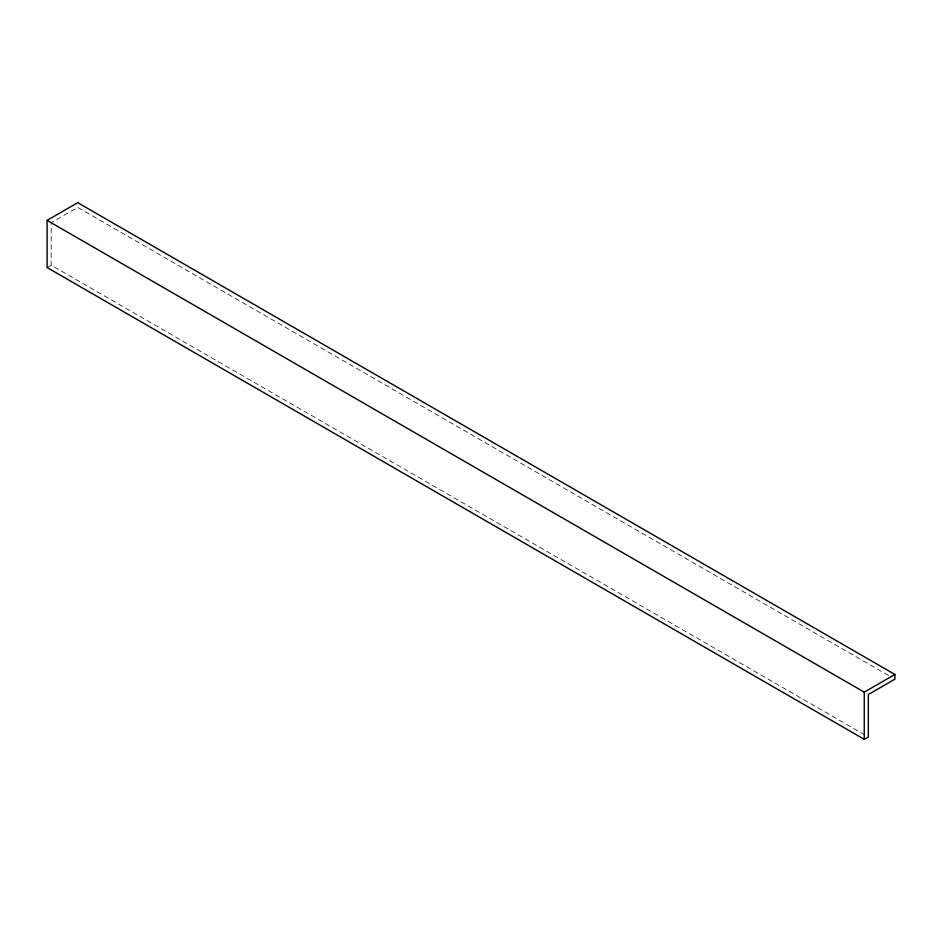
<?xml version="1.0" encoding="UTF-8"?>
<svg xmlns="http://www.w3.org/2000/svg" width="942" height="942" viewBox="0 0 942 942"><rect width="100%" height="100%" fill="white"/><g stroke="black" fill="none" stroke-linecap="round" stroke-linejoin="round"><path stroke-width="0.71" stroke-dasharray="4.71 3.53" d="M47.1 267.54L51.186 265.185L864.521 734.76M888.542 675.496L77.739 207.393L51.186 222.724L51.186 265.185"/><path stroke-width="1.41" d="M47.1 220.369L77.739 202.671L894.9 674.46L894.9 679.17L868.347 694.501L868.347 736.962L864.261 739.329L47.1 267.54L47.1 220.369L864.261 692.146L894.9 674.46M864.261 692.146L864.261 739.329"/></g></svg>
